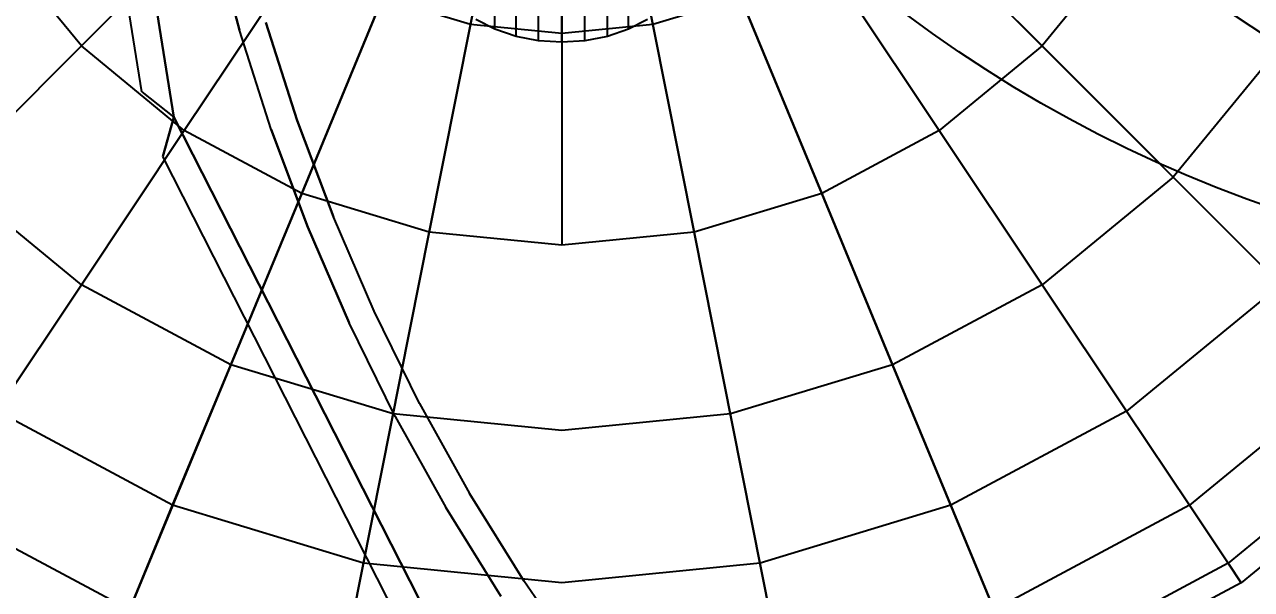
# Model space of a CAD drawing. Extents: x 11992 to 29481, y -6727 to 6811.
# Drawn here: x 12801.6 to 12911.9, y -1149.4 to -1098.6 of the extents above; entities that cross this region are included whole.
import ezdxf

# ---------------------------------------------------------------- set-up
doc = ezdxf.new("R2010")
doc.units = 0
doc.header["$MEASUREMENT"] = 0
doc.layers.get('0').update_dxf_attribs({"color": 8, "linetype": 'CONTINUOUS'})
doc.layers.add('zoylight 0装饰灯', color=6, linetype='CONTINUOUS')

msp = doc.modelspace()

# ---------------------------------------------------------------- linework, layer by layer
for p, q in [((12849.9, -1100.17, -1411.81), (12849.9, -979.64, -1293.12)), ((12939.61, -1117.23, -1404.89), (12760.2, -997.35, -1404.89)), ((12841.69, -1016.01, -1281.8), (12858.11, -1098.58, -1281.8)), ((12858.11, -1098.58, -1485.05), (12841.69, -1016.01, -1485.05)), ((12820.14, -1027.53, -1281.8), (12921.76, -1129.15, -1341.33)), ((12843.9, -1098.99, -1412.91), (12843.9, -1030.79, -1339.77)), ((12855.9, -1098.99, -1412.91), (12855.9, -1030.79, -1339.77)), ((12845.8, -1099.64, -1412.3), (12845.8, -1031.44, -1339.17)), ((12847.82, -1100.03, -1411.93), (12847.82, -1031.83, -1338.8)), ((12851.98, -1100.03, -1411.93), (12851.98, -1031.83, -1338.8)), ((12854.01, -1099.64, -1412.3), (12854.01, -1031.44, -1339.17)), ((12854.09, -1036.24, -1275.54), (12841.69, -1098.58, -1281.8)), ((12849.9, -1035.83, -1491.31), (12849.9, -1118.4, -1291.96)), ((12815.01, -1106.91, -1990.43), (12805.35, -1045.89, -1990.43)), ((12805.35, -1045.89, -2405.43), (12815.01, -1106.91, -2405.43)), ((12812.12, -1104.64, -1992.93), (12803.3, -1048.94, -1992.93)), ((12812.12, -1104.64, -2402.93), (12803.3, -1048.94, -2402.93)), ((12867.74, -1069.21, -1275.54), (12939.61, -1117.23, -1361.97)), ((12841.69, -1098.58, -1485.05), (12845.71, -1078.34, -1491.31)), ((12820.14, -1087.06, -1281.8), (12806.69, -1100.5, -1291.96)), ((12806.69, -1100.5, -1474.89), (12820.14, -1087.06, -1485.05)), ((12893.11, -1100.5, -1474.89), (12879.67, -1087.06, -1485.05)), ((12818.51, -1090.01, -2395.43), (12820.92, -1099.08, -2395.43)), ((12820.92, -1099.08, -2440.43), (12818.51, -1090.01, -2440.43)), ((12806.69, -1100.5, -1291.96), (12799.09, -1091.24, -1291.96)), ((12806.69, -1100.5, -1474.89), (12799.09, -1091.24, -1474.89)), ((12900.71, -1091.24, -1291.96), (12893.11, -1100.5, -1291.96)), ((12900.71, -1091.24, -1474.89), (12893.11, -1100.5, -1474.89)), ((12826.51, -1092.29, -1281.8), (12815.95, -1108.1, -1291.96)), ((12815.95, -1108.1, -1474.89), (12826.51, -1092.29, -1485.05)), ((12873.29, -1092.29, -1281.8), (12883.85, -1108.1, -1291.96)), ((12883.85, -1108.1, -1474.89), (12873.29, -1092.29, -1485.05)), ((12833.79, -1096.18, -1281.8), (12826.51, -1113.75, -1291.96)), ((12826.51, -1113.75, -1474.89), (12833.79, -1096.18, -1485.05)), ((12841.69, -1098.58, -1485.05), (12833.79, -1096.18, -1485.05)), ((12841.69, -1098.58, -1281.8), (12833.79, -1096.18, -1281.8)), ((12866.01, -1096.18, -1485.05), (12858.11, -1098.58, -1485.05)), ((12866.01, -1096.18, -1281.8), (12858.11, -1098.58, -1281.8)), ((12866.01, -1096.18, -1281.8), (12873.29, -1113.75, -1291.96)), ((12873.29, -1113.75, -1474.89), (12866.01, -1096.18, -1485.05)), ((12843.9, -1098.99, -1412.91), (12842.19, -1098.11, -1413.72)), ((12857.61, -1098.11, -1413.72), (12855.9, -1098.99, -1412.91)), ((12820.92, -1099.08, -2395.43), (12820.92, -1099.08, -2440.43)), ((12823.77, -1108.01, -2395.43), (12820.92, -1099.08, -2395.43)), ((12823.77, -1108.01, -2440.43), (12820.92, -1099.08, -2440.43)), ((12823.3, -1098.38, -2000.45), (12826.11, -1107.19, -2000.45)), ((12826.11, -1107.19, -2006.45), (12823.3, -1098.38, -2006.45)), ((12841.69, -1098.58, -1281.8), (12837.98, -1117.23, -1291.96)), ((12837.98, -1117.23, -1474.89), (12841.69, -1098.58, -1485.05)), ((12849.9, -1099.39, -1281.8), (12841.69, -1098.58, -1281.8)), ((12849.9, -1099.39, -1485.05), (12841.69, -1098.58, -1485.05)), ((12845.8, -1099.64, -1412.3), (12843.9, -1098.99, -1412.91)), ((12858.11, -1098.58, -1485.05), (12849.9, -1099.39, -1485.05)), ((12858.11, -1098.58, -1281.8), (12849.9, -1099.39, -1281.8)), ((12855.9, -1098.99, -1412.91), (12854.01, -1099.64, -1412.3)), ((12858.11, -1098.58, -1281.8), (12861.82, -1117.23, -1291.96)), ((12861.82, -1117.23, -1474.89), (12858.11, -1098.58, -1485.05)), ((12847.82, -1100.03, -1411.93), (12845.8, -1099.64, -1412.3)), ((12849.9, -1100.17, -1411.81), (12847.82, -1100.03, -1411.93)), ((12851.98, -1100.03, -1411.93), (12849.9, -1100.17, -1411.81)), ((12854.01, -1099.64, -1412.3), (12851.98, -1100.03, -1411.93)), ((12785.23, -1121.96, -1444.54), (12806.69, -1100.5, -1474.89)), ((12806.69, -1100.5, -1291.96), (12794.9, -1112.29, -1305.64)), ((12815.95, -1108.1, -1474.89), (12806.69, -1100.5, -1474.89)), ((12815.95, -1108.1, -1291.96), (12806.69, -1100.5, -1291.96)), ((12893.11, -1100.5, -1474.89), (12883.85, -1108.1, -1474.89)), ((12893.11, -1100.5, -1291.96), (12883.85, -1108.1, -1291.96)), ((12921.76, -1129.15, -1425.52), (12893.11, -1100.5, -1474.89)), ((12914.57, -1100.5, -1305.64), (12904.9, -1112.29, -1305.64)), ((12914.57, -1100.5, -1461.21), (12904.9, -1112.29, -1461.21)), ((12812.12, -1104.64, -1992.93), (12812.12, -1104.64, -2402.93)), ((12812.12, -1104.64, -2402.93), (12812.12, -1104.64, -1992.93)), ((12812.12, -1104.64, -1992.93), (12815.01, -1106.91, -1990.43)), ((12812.12, -1104.64, -2402.93), (12815.01, -1106.91, -2405.43)), ((12815.01, -1106.91, -1990.43), (12814.01, -1110.45, -1992.93)), ((12814.01, -1110.45, -2402.93), (12815.01, -1106.91, -2405.43)), ((12815.01, -1106.91, -2405.43), (12815.01, -1106.91, -1990.43)), ((12815.01, -1106.91, -2405.43), (12815.01, -1106.91, -1990.43)), ((12815.01, -1106.91, -2405.43), (12815.01, -1106.91, -1990.43)), ((12815.01, -1106.91, -1990.43), (12815.01, -1106.91, -2405.43)), ((12843.06, -1161.96, -1990.43), (12815.01, -1106.91, -1990.43)), ((12815.01, -1106.91, -2405.43), (12843.06, -1161.96, -2405.43)), ((12815.95, -1108.1, -1291.96), (12806.69, -1121.96, -1305.64)), ((12806.69, -1121.96, -1461.21), (12815.95, -1108.1, -1474.89)), ((12826.51, -1113.75, -1291.96), (12815.95, -1108.1, -1291.96)), ((12826.51, -1113.75, -1474.89), (12815.95, -1108.1, -1474.89)), ((12823.77, -1108.01, -2395.43), (12823.77, -1108.01, -2440.43)), ((12823.77, -1108.01, -2395.43), (12827.06, -1116.78, -2395.43)), ((12827.06, -1116.78, -2440.43), (12823.77, -1108.01, -2440.43)), ((12826.11, -1107.19, -2000.45), (12826.11, -1107.19, -2006.45)), ((12826.11, -1107.19, -2000.45), (12829.36, -1115.86, -2000.45)), ((12829.36, -1115.86, -2006.45), (12826.11, -1107.19, -2006.45)), ((12883.85, -1108.1, -1291.96), (12873.29, -1113.75, -1291.96)), ((12883.85, -1108.1, -1474.89), (12873.29, -1113.75, -1474.89)), ((12883.85, -1108.1, -1291.96), (12893.11, -1121.96, -1305.64)), ((12893.11, -1121.96, -1461.21), (12883.85, -1108.1, -1474.89)), ((12814.01, -1110.45, -1992.93), (12814.01, -1110.45, -2402.93)), ((12814.01, -1110.45, -2402.93), (12814.01, -1110.45, -1992.93)), ((12839.61, -1160.69, -1992.93), (12814.01, -1110.45, -1992.93)), ((12839.61, -1160.69, -2402.93), (12814.01, -1110.45, -2402.93)), ((12806.69, -1121.96, -1305.64), (12794.9, -1112.29, -1305.64)), ((12806.69, -1121.96, -1461.21), (12794.9, -1112.29, -1461.21)), ((12904.9, -1112.29, -1305.64), (12893.11, -1121.96, -1305.64)), ((12904.9, -1112.29, -1461.21), (12893.11, -1121.96, -1461.21)), ((12826.51, -1113.75, -1291.96), (12820.14, -1129.15, -1305.64)), ((12820.14, -1129.15, -1461.21), (12826.51, -1113.75, -1474.89)), ((12837.98, -1117.23, -1474.89), (12826.51, -1113.75, -1474.89)), ((12837.98, -1117.23, -1291.96), (12826.51, -1113.75, -1291.96)), ((12873.29, -1113.75, -1291.96), (12861.82, -1117.23, -1291.96)), ((12873.29, -1113.75, -1474.89), (12861.82, -1117.23, -1474.89)), ((12873.29, -1113.75, -1291.96), (12879.67, -1129.15, -1305.64)), ((12879.67, -1129.15, -1461.21), (12873.29, -1113.75, -1474.89)), ((12827.06, -1116.78, -2395.43), (12827.06, -1116.78, -2440.43)), ((12827.06, -1116.78, -2395.43), (12830.78, -1125.39, -2395.43)), ((12830.78, -1125.39, -2440.43), (12827.06, -1116.78, -2440.43)), ((12829.36, -1115.86, -2000.45), (12829.36, -1115.86, -2006.45)), ((12833.03, -1124.35, -2000.45), (12829.36, -1115.86, -2000.45)), ((12833.03, -1124.35, -2006.45), (12829.36, -1115.86, -2006.45)), ((12837.98, -1117.23, -1291.96), (12828.85, -1163.1, -1361.97)), ((12828.85, -1163.1, -1404.89), (12837.98, -1117.23, -1474.89)), ((12849.9, -1118.4, -1291.96), (12837.98, -1117.23, -1291.96)), ((12849.9, -1118.4, -1474.89), (12837.98, -1117.23, -1474.89)), ((12861.82, -1117.23, -1291.96), (12849.9, -1118.4, -1291.96)), ((12861.82, -1117.23, -1474.89), (12849.9, -1118.4, -1474.89)), ((12861.82, -1117.23, -1291.96), (12870.95, -1163.1, -1361.97)), ((12870.95, -1163.1, -1404.89), (12861.82, -1117.23, -1474.89)), ((12806.69, -1121.96, -1305.64), (12799.09, -1133.34, -1322.31)), ((12799.09, -1133.34, -1444.54), (12806.69, -1121.96, -1461.21)), ((12820.14, -1129.15, -1305.64), (12806.69, -1121.96, -1305.64)), ((12820.14, -1129.15, -1461.21), (12806.69, -1121.96, -1461.21)), ((12893.11, -1121.96, -1305.64), (12879.67, -1129.15, -1305.64)), ((12893.11, -1121.96, -1461.21), (12879.67, -1129.15, -1461.21)), ((12893.11, -1121.96, -1305.64), (12900.71, -1133.34, -1322.31)), ((12900.71, -1133.34, -1444.54), (12893.11, -1121.96, -1461.21)), ((12914.57, -1121.96, -1444.54), (12900.71, -1133.34, -1444.54)), ((12914.57, -1121.96, -1322.31), (12900.71, -1133.34, -1322.31)), ((12833.03, -1124.35, -2000.45), (12833.03, -1124.35, -2006.45)), ((12837.12, -1132.65, -2000.45), (12833.03, -1124.35, -2000.45)), ((12837.12, -1132.65, -2006.45), (12833.03, -1124.35, -2006.45)), ((12830.78, -1125.39, -2395.43), (12830.78, -1125.39, -2440.43)), ((12834.93, -1133.8, -2395.43), (12830.78, -1125.39, -2395.43)), ((12834.93, -1133.8, -2440.43), (12830.78, -1125.39, -2440.43)), ((12820.14, -1129.15, -1305.64), (12811.01, -1151.18, -1341.33)), ((12814.9, -1141.79, -1444.54), (12820.14, -1129.15, -1461.21)), ((12834.73, -1133.58, -1461.21), (12820.14, -1129.15, -1461.21)), ((12834.73, -1133.58, -1305.64), (12820.14, -1129.15, -1305.64)), ((12879.67, -1129.15, -1305.64), (12865.08, -1133.58, -1305.64)), ((12879.67, -1129.15, -1461.21), (12865.08, -1133.58, -1461.21)), ((12879.67, -1129.15, -1305.64), (12888.79, -1151.18, -1341.33)), ((12888.79, -1151.18, -1425.52), (12879.67, -1129.15, -1461.21)), ((12921.76, -1129.15, -1341.33), (12906.36, -1141.79, -1341.33)), ((12921.76, -1129.15, -1425.52), (12906.36, -1141.79, -1425.52)), ((12814.9, -1141.79, -1444.54), (12799.09, -1133.34, -1444.54)), ((12814.9, -1141.79, -1322.31), (12799.09, -1133.34, -1322.31)), ((12837.12, -1132.65, -2000.45), (12837.12, -1132.65, -2006.45)), ((12837.12, -1132.65, -2000.45), (12841.61, -1140.74, -2000.45)), ((12837.12, -1132.65, -2006.45), (12841.61, -1140.74, -2006.45)), ((12900.71, -1133.34, -1444.54), (12884.9, -1141.79, -1444.54)), ((12900.71, -1133.34, -1322.31), (12884.9, -1141.79, -1322.31)), ((12900.71, -1133.34, -1322.31), (12906.36, -1141.79, -1341.33)), ((12906.36, -1141.79, -1425.52), (12900.71, -1133.34, -1444.54)), ((12849.9, -1135.07, -1305.64), (12834.73, -1133.58, -1305.64)), ((12849.9, -1135.07, -1461.21), (12834.73, -1133.58, -1461.21)), ((12834.93, -1133.8, -2395.43), (12834.93, -1133.8, -2440.43)), ((12834.93, -1133.8, -2395.43), (12839.48, -1142, -2395.43)), ((12834.93, -1133.8, -2440.43), (12839.48, -1142, -2440.43)), ((12865.08, -1133.58, -1305.64), (12849.9, -1135.07, -1305.64)), ((12865.08, -1133.58, -1461.21), (12849.9, -1135.07, -1461.21)), ((12926.19, -1133.58, -1361.97), (12909.84, -1147, -1361.97)), ((12926.19, -1133.58, -1404.89), (12909.84, -1147, -1404.89)), ((12927.68, -1135.07, -1383.43), (12911.01, -1148.75, -1383.43)), ((12841.61, -1140.74, -2000.45), (12841.61, -1140.74, -2006.45)), ((12841.61, -1140.74, -2000.45), (12846.5, -1148.59, -2000.45)), ((12846.5, -1148.59, -2006.45), (12841.61, -1140.74, -2006.45)), ((12811.01, -1151.18, -1425.52), (12793.44, -1141.79, -1425.52)), ((12811.01, -1151.18, -1341.33), (12793.44, -1141.79, -1341.33)), ((12811.01, -1151.18, -1425.52), (12814.9, -1141.79, -1444.54)), ((12832.06, -1147, -1444.54), (12814.9, -1141.79, -1444.54)), ((12832.06, -1147, -1322.31), (12814.9, -1141.79, -1322.31)), ((12839.48, -1142, -2395.43), (12839.48, -1142, -2440.43)), ((12839.48, -1142, -2395.43), (12844.43, -1149.96, -2395.43)), ((12844.43, -1149.96, -2440.43), (12839.48, -1142, -2440.43)), ((12884.9, -1141.79, -1444.54), (12867.74, -1147, -1444.54)), ((12884.9, -1141.79, -1322.31), (12867.74, -1147, -1322.31)), ((12906.36, -1141.79, -1425.52), (12888.79, -1151.18, -1425.52)), ((12906.36, -1141.79, -1341.33), (12888.79, -1151.18, -1341.33)), ((12906.36, -1141.79, -1341.33), (12909.84, -1147, -1361.97)), ((12909.84, -1147, -1404.89), (12906.36, -1141.79, -1425.52)), ((12849.9, -1148.75, -1444.54), (12832.06, -1147, -1444.54)), ((12849.9, -1148.75, -1322.31), (12832.06, -1147, -1322.31)), ((12867.74, -1147, -1444.54), (12849.9, -1148.75, -1444.54)), ((12867.74, -1147, -1322.31), (12849.9, -1148.75, -1322.31)), ((12909.84, -1147, -1361.97), (12891.19, -1156.97, -1361.97)), ((12909.84, -1147, -1404.89), (12891.19, -1156.97, -1404.89)), ((12909.84, -1147, -1361.97), (12911.01, -1148.75, -1383.43)), ((12911.01, -1148.75, -1383.43), (12909.84, -1147, -1404.89)), ((12846.5, -1148.59, -2000.45), (12846.5, -1148.59, -2006.45)), ((12851.77, -1156.2, -2000.45), (12846.5, -1148.59, -2000.45)), ((12851.77, -1156.2, -2006.45), (12846.5, -1148.59, -2006.45)), ((12911.01, -1148.75, -1383.43), (12892, -1158.92, -1383.43))]:
    msp.add_line(p, q)
at = {"layer": 'zoylight 0装饰灯'}
msp.add_circle((12952.9, -1001.27, -1383.43), 120.31, dxfattribs=at)

doc.saveas('drawing.dxf')
